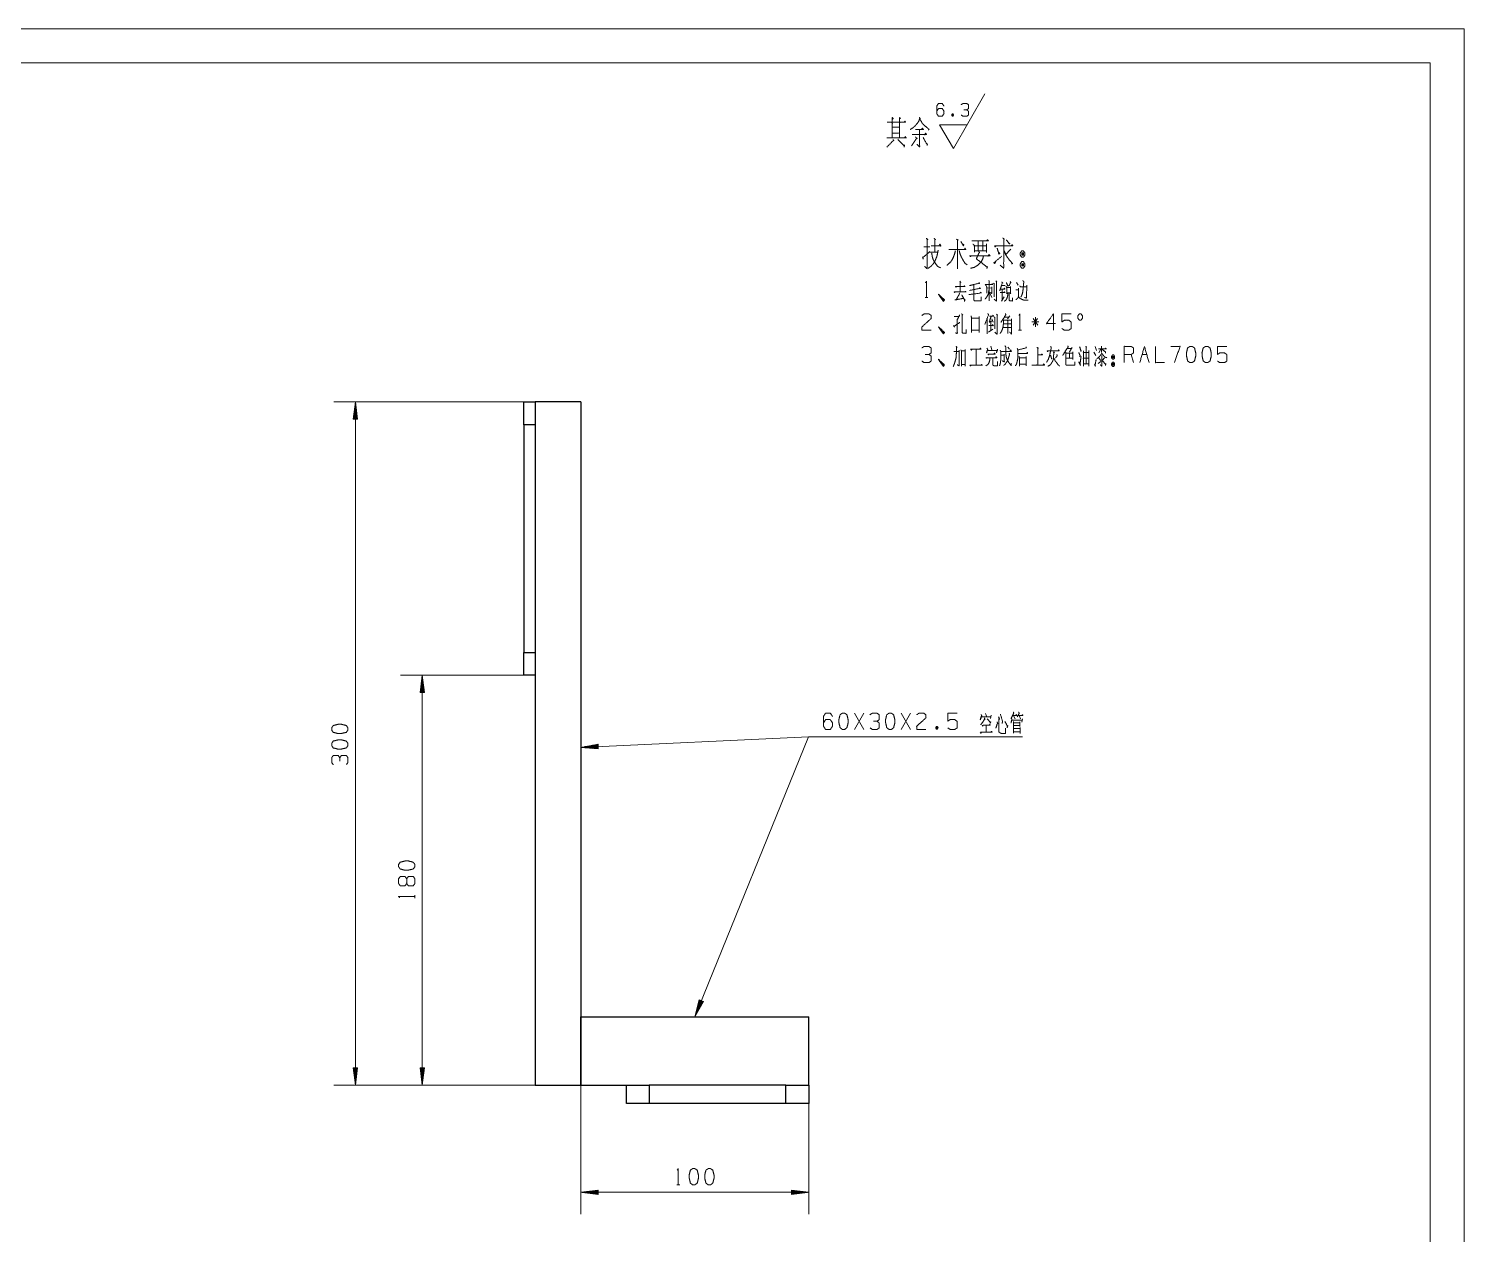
# Model space of a CAD drawing. Header units: millimetres. Extents: x 0 to 420, y 0 to 297.
# Drawn here: x 210 to 420, y 120.6 to 297 of the extents above; entities that cross this region are included whole.
import ezdxf

# ---------------------------------------------------------------- set-up
doc = ezdxf.new("R2010")
doc.units = ezdxf.units.MM
doc.layers.add('101', color=7, linetype='Continuous', true_color=0xffffff)

msp = doc.modelspace()

# ---------------------------------------------------------------- linework, layer by layer
at = {"layer": '101', "color": 133, "linetype": 'Continuous', "lineweight": 18}
for p, q in [((420, 297), (0, 297)), ((420, 0), (420, 297)), ((415, 292), (25, 292)), ((415, 5), (415, 292))]:
    msp.add_line(p, q, dxfattribs=at)
at = {"layer": '101', "color": 43, "linetype": 'Continuous', "lineweight": 18}
for p, q in [((345.26, 279.45), (349.88, 287.45)), ((345.08, 284.54), (345.21, 284.21)), ((345.26, 279.45), (343.25, 282.95)), ((343.25, 282.95), (347.28, 282.95))]:
    msp.add_line(p, q, dxfattribs=at)
at = {"layer": '101', "color": 72, "linetype": 'Continuous', "lineweight": 18}
for p, q in [((340.92, 265.09), (341.82, 265.09)), ((341.82, 264.3), (342.96, 264.3)), ((350.2, 259.05), (350.87, 259.08)), ((350.55, 258.43), (350.87, 257.65)), ((351.15, 259.75), (351.3, 259.6)), ((351.21, 259.65), (351.21, 257.78)), ((351.49, 260.1), (351.63, 259.95)), ((354.38, 258.8), (354.7, 258.8)), ((354.52, 259.88), (354.73, 259.48)), ((341.13, 257.65), (341.55, 257.65)), ((350.2, 254.49), (350.2, 252.32)), ((350.76, 254.12), (350.76, 252.84)), ((350.89, 254.54), (351.07, 254.04)), ((351.52, 255.22), (351.77, 255.14)), ((352.74, 254.79), (353.43, 254.79)), ((353.52, 254.99), (353.18, 254.52)), ((356.94, 254.57), (357.61, 253.62)), ((357.59, 254.57), (356.94, 253.62)), ((357.26, 253.37), (357.26, 254.79)), ((350.39, 252.59), (351.05, 253.02)), ((352.6, 253.27), (353.71, 253.27)), ((352.63, 253.82), (353.73, 253.82)), ((354.79, 252.89), (355.21, 252.89)), ((357.77, 254.09), (356.76, 254.09)), ((348.58, 250.1), (348.58, 247.75)), ((348.58, 250.08), (348.58, 247.75)), ((350.76, 250.53), (350.91, 250)), ((353.24, 250.38), (353.47, 250.1)), ((365.99, 250.48), (366.22, 249.9)), ((366.81, 250.1), (366.54, 249.55)), ((366.95, 250.55), (366.95, 249.6)), ((352.25, 249.2), (352.69, 249.2)), ((354.95, 248.83), (355.9, 248.83)), ((354.95, 247.9), (355.92, 247.9)), ((355.9, 249.03), (355.9, 247.65)), ((365.82, 249.68), (366.08, 249.18)), ((366.45, 247.98), (366.81, 248.3)), ((366.56, 248.78), (366.81, 248.45)), ((367.37, 248.83), (367.09, 248.5)), ((371.61, 248.13), (371.27, 249.33)), ((372.88, 249.33), (373.55, 249.33)), ((332.15, 194.45), (330.8, 196.83)), ((330.8, 194.45), (332.15, 196.83)), ((338.98, 194.45), (337.63, 196.83)), ((337.63, 194.45), (338.98, 196.83)), ((349.94, 196.8), (350.11, 196.4)), ((350.8, 196.55), (350.7, 196.05)), ((353.82, 195.8), (355.35, 195.8)), ((354.08, 196.45), (354.28, 196)), ((354.08, 195.6), (354.08, 193.88)), ((354.12, 195.4), (354.98, 195.4)), ((354.93, 196.4), (355.09, 195.98)), ((354.98, 195.58), (354.98, 194.9)), ((355.39, 195.98), (355.27, 195.5)), ((342.77, 194.9), (342.93, 194.48)), ((354.08, 194.1), (355, 194.1)), ((354.1, 195.03), (354.98, 195.03)), ((354.1, 194.58), (355, 194.58)), ((355.04, 194.75), (355.04, 193.85)), ((266.49, 169.76), (266.49, 170.19)), ((304.81, 127.8), (305.24, 127.8))]:
    msp.add_line(p, q, dxfattribs=at)
at = {"layer": '101', "color": 22, "linetype": 'Continuous', "lineweight": 18}
for p, q in [((284.1, 242.38), (254.61, 242.38)), ((257.79, 242.38), (257.46, 239.84)), ((257.71, 239.84), (257.71, 241.8)), ((257.76, 239.84), (257.76, 242.19)), ((257.79, 242.38), (257.79, 142.38)), ((258.12, 239.84), (257.79, 242.38)), ((257.81, 239.84), (257.81, 242.19)), ((257.87, 239.84), (257.87, 241.8)), ((257.46, 239.84), (257.46, 239.87)), ((257.46, 239.84), (257.46, 239.87)), ((257.46, 239.84), (258.12, 239.84)), ((257.51, 239.84), (257.51, 240.26)), ((257.56, 239.84), (257.56, 240.65)), ((257.61, 239.84), (257.61, 241.03)), ((257.66, 239.84), (257.66, 241.42)), ((257.92, 239.84), (257.92, 241.42)), ((257.97, 239.84), (257.97, 241.03)), ((258.02, 239.84), (258.02, 240.65)), ((258.07, 239.84), (258.07, 240.26)), ((258.12, 239.84), (258.12, 239.87)), ((258.12, 239.84), (258.12, 239.87)), ((282.43, 202.38), (264.4, 202.38)), ((267.58, 202.38), (267.24, 199.84)), ((267.5, 199.84), (267.5, 201.8)), ((267.55, 199.84), (267.55, 202.19)), ((267.91, 199.84), (267.58, 202.38)), ((267.58, 202.38), (267.58, 142.38)), ((267.6, 199.84), (267.6, 202.19)), ((267.65, 199.84), (267.65, 201.8)), ((267.24, 199.84), (267.91, 199.84)), ((267.25, 199.84), (267.25, 199.87)), ((267.25, 199.84), (267.25, 199.87)), ((267.3, 199.84), (267.3, 200.26)), ((267.35, 199.84), (267.35, 200.65)), ((267.4, 199.84), (267.4, 201.03)), ((267.45, 199.84), (267.45, 201.42)), ((267.7, 199.84), (267.7, 201.42)), ((267.76, 199.84), (267.76, 201.03)), ((267.81, 199.84), (267.81, 200.65)), ((267.86, 199.84), (267.86, 200.26)), ((267.91, 199.84), (267.91, 199.87)), ((267.91, 199.84), (267.91, 199.87)), ((324.07, 193.36), (290.76, 191.82)), ((324.07, 193.36), (307.43, 152.38)), ((326.07, 193.36), (324.07, 193.36)), ((326.07, 193.36), (324.07, 193.36)), ((326.07, 193.36), (355.35, 193.36)), ((293.29, 192.27), (290.76, 191.82)), ((290.76, 191.82), (293.32, 191.61)), ((293.3, 191.97), (290.96, 191.86)), ((293.3, 191.92), (290.96, 191.81)), ((293.3, 192.02), (291.34, 191.93)), ((293.31, 191.86), (291.35, 191.77)), ((293.3, 192.07), (291.72, 191.99)), ((293.31, 191.81), (291.73, 191.74)), ((293.29, 192.12), (292.11, 192.06)), ((293.31, 191.76), (292.12, 191.71)), ((293.29, 192.17), (292.49, 192.13)), ((293.31, 191.71), (292.51, 191.68)), ((293.29, 192.22), (292.87, 192.2)), ((293.31, 191.66), (292.9, 191.64)), ((293.29, 192.27), (293.25, 192.27)), ((293.29, 192.27), (293.25, 192.27)), ((293.32, 191.61), (293.29, 192.27)), ((293.32, 191.61), (293.29, 191.61)), ((293.32, 191.61), (293.29, 191.61)), ((308.08, 154.86), (307.43, 152.38)), ((307.43, 152.38), (308.7, 154.61)), ((308.36, 154.75), (307.48, 152.57)), ((308.41, 154.73), (307.53, 152.55)), ((308.32, 154.76), (307.58, 152.95)), ((308.27, 154.78), (307.68, 153.32)), ((308.46, 154.71), (307.72, 152.89)), ((308.22, 154.8), (307.77, 153.7)), ((308.18, 154.82), (307.87, 154.08)), ((308.5, 154.69), (307.91, 153.23)), ((308.13, 154.84), (307.97, 154.45)), ((308.08, 154.86), (308.07, 154.83)), ((308.08, 154.86), (308.07, 154.83)), ((308.7, 154.61), (308.08, 154.86)), ((308.55, 154.67), (308.1, 153.57)), ((308.6, 154.65), (308.3, 153.91)), ((308.65, 154.63), (308.49, 154.24)), ((308.69, 154.61), (308.68, 154.58)), ((308.69, 154.61), (308.68, 154.58)), ((257.46, 144.92), (257.46, 144.89)), ((257.46, 144.92), (257.46, 144.89)), ((257.46, 144.92), (257.79, 142.38)), ((258.12, 144.92), (257.46, 144.92)), ((257.51, 144.92), (257.51, 144.51)), ((257.56, 144.92), (257.56, 144.12)), ((257.61, 144.92), (257.61, 143.73)), ((257.66, 144.92), (257.66, 143.35)), ((257.71, 144.92), (257.71, 142.96)), ((257.76, 144.92), (257.76, 142.58)), ((257.79, 142.38), (258.12, 144.92)), ((257.81, 144.92), (257.81, 142.58)), ((257.87, 144.92), (257.87, 142.96)), ((257.92, 144.92), (257.92, 143.35)), ((257.97, 144.92), (257.97, 143.73)), ((258.02, 144.92), (258.02, 144.12)), ((258.07, 144.92), (258.07, 144.51)), ((258.12, 144.92), (258.12, 144.89)), ((258.12, 144.92), (258.12, 144.89)), ((267.91, 144.92), (267.24, 144.92)), ((267.24, 144.92), (267.58, 142.38)), ((267.25, 144.92), (267.25, 144.89)), ((267.25, 144.92), (267.25, 144.89)), ((267.3, 144.92), (267.3, 144.51)), ((267.35, 144.92), (267.35, 144.12)), ((267.4, 144.92), (267.4, 143.73)), ((267.45, 144.92), (267.45, 143.35)), ((267.5, 144.92), (267.5, 142.96)), ((267.55, 144.92), (267.55, 142.58)), ((267.58, 142.38), (267.91, 144.92)), ((267.6, 144.92), (267.6, 142.58)), ((267.65, 144.92), (267.65, 142.96)), ((267.7, 144.92), (267.7, 143.35)), ((267.76, 144.92), (267.76, 143.73)), ((267.81, 144.92), (267.81, 144.12)), ((267.86, 144.92), (267.86, 144.51)), ((267.91, 144.92), (267.91, 144.89)), ((267.91, 144.92), (267.91, 144.89)), ((284.1, 142.38), (254.61, 142.38)), ((290.76, 142.38), (264.4, 142.38)), ((290.76, 142.38), (290.76, 123.53)), ((324.1, 142.38), (324.1, 123.53)), ((293.3, 127.04), (290.76, 126.71)), ((290.76, 126.71), (293.3, 126.37)), ((324.1, 126.71), (290.76, 126.71)), ((293.3, 126.73), (290.96, 126.73)), ((293.3, 126.68), (290.96, 126.68)), ((293.3, 126.78), (291.34, 126.78)), ((293.3, 126.63), (291.34, 126.63)), ((293.3, 126.83), (291.73, 126.83)), ((293.3, 126.58), (291.73, 126.58)), ((293.3, 126.89), (292.11, 126.89)), ((293.3, 126.53), (292.11, 126.53)), ((293.3, 126.94), (292.5, 126.94)), ((293.3, 126.48), (292.5, 126.48)), ((293.3, 126.99), (292.89, 126.99)), ((293.3, 126.43), (292.89, 126.43)), ((293.3, 127.04), (293.27, 127.04)), ((293.3, 127.04), (293.27, 127.04)), ((293.3, 126.38), (293.27, 126.38)), ((293.3, 126.38), (293.27, 126.38)), ((293.3, 126.37), (293.3, 127.04)), ((321.56, 127.04), (321.59, 127.04)), ((321.56, 127.04), (321.56, 126.37)), ((324.1, 126.71), (321.56, 127.04)), ((321.56, 127.04), (321.59, 127.04)), ((321.56, 126.99), (321.98, 126.99)), ((321.56, 126.94), (322.36, 126.94)), ((321.56, 126.89), (322.75, 126.89)), ((321.56, 126.83), (323.13, 126.83)), ((321.56, 126.78), (323.52, 126.78)), ((321.56, 126.73), (323.9, 126.73)), ((321.56, 126.37), (324.1, 126.71)), ((321.56, 126.68), (323.9, 126.68)), ((321.56, 126.63), (323.52, 126.63)), ((321.56, 126.58), (323.13, 126.58)), ((321.56, 126.53), (322.75, 126.53)), ((321.56, 126.48), (322.36, 126.48)), ((321.56, 126.43), (321.98, 126.43)), ((321.56, 126.38), (321.59, 126.38)), ((321.56, 126.38), (321.59, 126.38))]:
    msp.add_line(p, q, dxfattribs=at)
at = {"layer": '101', "color": 163, "linetype": 'Continuous', "lineweight": 25}
for p, q in [((282.43, 239.05), (282.43, 242.38)), ((282.43, 242.38), (284.1, 242.38)), ((284.1, 242.38), (284.1, 239.05)), ((290.76, 242.38), (284.1, 242.38)), ((290.76, 242.38), (290.76, 142.38)), ((282.43, 239.05), (282.43, 205.72)), ((284.1, 239.05), (282.43, 239.05)), ((284.1, 239.05), (284.1, 205.72)), ((282.43, 202.38), (282.43, 205.72)), ((282.43, 205.72), (284.1, 205.72)), ((284.1, 205.72), (284.1, 202.38)), ((284.1, 202.38), (282.43, 202.38)), ((284.1, 202.38), (284.1, 142.38)), ((290.76, 142.38), (290.76, 152.38)), ((290.76, 152.38), (324.1, 152.38)), ((324.1, 142.38), (324.1, 152.38)), ((284.1, 142.38), (290.76, 142.38)), ((290.76, 142.38), (297.43, 142.38)), ((297.43, 139.72), (297.43, 142.38)), ((297.43, 142.38), (300.76, 142.38)), ((300.76, 142.38), (300.76, 139.72)), ((320.76, 142.38), (300.76, 142.38)), ((320.76, 139.72), (320.76, 142.38)), ((320.76, 142.38), (324.1, 142.38)), ((324.1, 142.38), (324.1, 139.72)), ((300.76, 139.72), (297.43, 139.72)), ((320.76, 139.72), (300.76, 139.72)), ((324.1, 139.72), (320.76, 139.72))]:
    msp.add_line(p, q, dxfattribs=at)
at = {"layer": '101', "color": 43, "linetype": 'Continuous', "lineweight": 18}
for points, knots in [([(342.83, 284.93), (343.08, 285.31), (343.63, 285.31), (343.89, 284.93), (343.89, 284.56), (343.63, 284.19), (343.08, 284.19), (342.83, 284.56), (342.83, 285.68), (343.08, 286.06), (343.63, 286.06), (343.89, 285.68)], [0, 0, 0.076963, 0.169763, 0.248074, 0.312018, 0.39033, 0.48313, 0.560092, 0.751926, 0.828889, 0.921689, 1, 1]), ([(347.21, 285.13), (347.48, 285.31), (347.48, 285.88), (347.21, 286.06), (346.67, 286.06), (346.4, 285.88)], [0, 0, 0.153872, 0.429849, 0.583721, 0.846128, 1, 1]), ([(345.08, 284.21), (345.21, 284.21), (345.28, 284.38), (345.21, 284.54), (345.08, 284.54), (345.01, 284.38), (345.08, 284.21), (345.21, 284.54)], [0, 0, 0.093983, 0.236792, 0.365957, 0.45994, 0.589105, 0.731914, 1, 1]), ([(346.42, 284.36), (346.67, 284.19), (347.21, 284.19), (347.48, 284.36), (347.48, 284.93), (347.21, 285.13), (346.81, 285.13)], [0, 0, 0.12412, 0.343693, 0.472448, 0.703377, 0.836727, 1, 1])]:
    msp.add_open_spline(points, degree=1, knots=knots, dxfattribs=at)
at = {"layer": '101', "color": 72, "linetype": 'Continuous', "lineweight": 18}
for points, knots in [([(336.3, 284.01), (336.49, 283.86), (336.33, 283.71), (336.33, 284.01), (336.33, 281.01), (336.33, 283.3), (335.56, 283.3), (338.29, 283.3), (337.37, 283.3), (337.37, 283.98), (337.37, 281.01), (337.37, 282.59), (336.3, 282.59), (336.3, 281.73), (337.37, 281.73), (337.37, 281.01), (335.51, 281.01), (338.37, 281.01), (338.24, 281.2), (338.11, 281.01)], [0, 0, 0.009717, 0.01862, 0.030836, 0.152989, 0.24613, 0.277436, 0.388627, 0.426411, 0.453896, 0.574522, 0.638652, 0.681834, 0.716953, 0.760134, 0.789145, 0.864711, 0.9813, 0.99065, 1, 1]), ([(337.39, 283.79), (337.52, 283.9), (337.37, 284.01)], [0, 0, 0.471535, 1, 1]), ([(340.28, 284.01), (340.44, 283.86), (340.36, 283.9), (340.2, 283.45), (339.93, 283.08), (339.61, 282.74), (339.32, 282.48), (338.95, 282.25)], [0, 0, 0.086309, 0.12102, 0.309421, 0.490705, 0.673783, 0.828666, 1, 1]), ([(340.33, 283.79), (340.54, 283.49), (340.73, 283.11), (341.1, 282.78), (341.55, 282.4), (341.68, 282.29), (341.71, 282.29), (341.6, 282.14)], [0, 0, 0.16272, 0.348027, 0.570218, 0.82989, 0.906889, 0.918635, 1, 1]), ([(338.05, 283.3), (338.19, 283.49), (338.27, 283.3)], [0, 0, 0.529971, 1, 1]), ([(339.24, 281.5), (341.34, 281.5), (341.2, 281.73), (341.07, 281.43)], [0, 0, 0.780475, 0.877786, 1, 1]), ([(339.72, 282.25), (340.91, 282.25), (340.73, 282.44), (340.59, 282.25)], [0, 0, 0.707431, 0.863851, 1, 1]), ([(340.33, 282.25), (340.33, 279.66), (339.96, 280.08)], [0, 0, 0.823415, 1, 1]), ([(336.44, 280.79), (336.54, 280.6), (336.52, 280.68), (335.51, 279.66)], [0, 0, 0.125001, 0.171159, 1, 1]), ([(337.13, 280.79), (338.11, 279.81), (338.11, 280), (338.05, 279.66)], [0, 0, 0.723289, 0.821343, 1, 1]), ([(339.72, 281.16), (339.96, 280.9), (339.9, 281.01), (339.16, 279.85)], [0, 0, 0.190889, 0.257814, 1, 1]), ([(340.83, 281.09), (341.44, 280), (341.47, 280.15), (341.42, 279.93)], [0, 0, 0.764772, 0.858208, 1, 1]), ([(341.31, 266.33), (341.53, 266.1), (341.42, 266.25), (341.42, 261.9), (341.05, 262.2)], [0, 0, 0.05812, 0.092652, 0.910294, 1, 1]), ([(342.03, 265.2), (343.44, 265.2), (343.3, 265.47), (343.17, 265.24)], [0, 0, 0.716782, 0.866788, 1, 1]), ([(342.43, 266.33), (342.67, 266.1), (342.53, 266.18), (342.53, 264.34)], [0, 0, 0.141496, 0.207211, 1, 1]), ([(345.74, 266.18), (345.98, 266.07), (345.87, 266.1), (345.87, 261.87), (345.87, 264.68), (344.6, 264.68), (347.09, 264.68), (346.96, 264.87), (346.9, 264.68)], [0, 0, 0.022712, 0.032397, 0.397209, 0.639341, 0.748902, 0.963456, 0.983224, 1, 1]), ([(346.35, 265.88), (346.72, 265.24), (346.8, 265.39), (346.61, 265.47)], [0, 0, 0.666001, 0.819291, 1, 1]), ([(347.98, 265.95), (350.4, 265.95), (350.26, 266.14), (350.11, 265.95)], [0, 0, 0.835367, 0.914865, 1, 1]), ([(348.12, 265.47), (348.33, 265.28), (348.33, 264.3), (348.33, 264.49), (350.11, 264.49), (350.11, 264.23), (350.11, 265.54), (350.11, 265.24), (348.25, 265.24), (348.91, 265.24), (348.91, 265.92), (348.91, 264.49), (349.58, 264.49), (349.58, 265.88)], [0, 0, 0.024058, 0.106925, 0.122861, 0.273835, 0.296145, 0.407695, 0.433194, 0.590928, 0.647262, 0.70463, 0.825742, 0.882076, 1, 1]), ([(351.51, 265.2), (351.37, 265.05), (351.29, 265.24), (353.94, 265.24), (353.87, 265.43), (353.76, 265.24)], [0, 0, 0.057624, 0.116249, 0.879371, 0.937991, 1, 1]), ([(351.66, 264.87), (351.93, 264), (352.06, 264.12), (351.88, 264.3)], [0, 0, 0.673388, 0.803122, 1, 1]), ([(352.49, 266.4), (352.7, 266.14), (352.62, 266.29), (352.62, 261.94), (352.12, 262.39)], [0, 0, 0.061001, 0.091689, 0.877915, 1, 1]), ([(353.65, 264.72), (352.94, 263.97), (352.67, 264.53), (352.94, 263.89), (353.18, 263.52), (353.44, 263.18), (353.89, 262.65), (353.94, 262.65), (353.76, 262.58)], [0, 0, 0.248759, 0.397963, 0.563621, 0.670263, 0.773241, 0.939259, 0.951975, 1, 1]), ([(353.02, 266.1), (353.49, 265.47), (353.52, 265.58), (353.31, 265.62)], [0, 0, 0.70641, 0.808948, 1, 1]), ([(340.76, 263.63), (340.84, 263.29), (340.78, 263.48), (341.82, 264.38)], [0, 0, 0.181316, 0.283205, 1, 1]), ([(343.04, 264.57), (342.93, 264.04), (342.83, 263.63), (342.69, 263.29), (342.53, 262.92), (342.27, 262.54), (342, 262.24), (341.58, 261.94)], [0, 0, 0.172182, 0.309104, 0.425674, 0.556622, 0.704263, 0.832973, 1, 1]), ([(342.08, 264.15), (342.14, 263.89), (342.19, 263.59), (342.3, 263.25), (342.45, 262.92), (342.96, 262.2), (343.38, 262.02)], [0, 0, 0.101603, 0.217186, 0.351412, 0.492965, 0.824035, 1, 1]), ([(345.55, 264.49), (345.42, 263.97), (345.18, 263.37), (344.91, 262.92), (344.33, 262.35)], [0, 0, 0.214893, 0.471141, 0.678416, 1, 1]), ([(346.11, 264.53), (346.21, 264.12), (346.43, 263.59), (346.69, 263.1), (346.98, 262.65), (347.3, 262.43)], [0, 0, 0.172226, 0.401186, 0.625587, 0.842425, 1, 1]), ([(347.91, 263.78), (347.77, 263.63), (347.64, 263.78), (350.61, 263.78), (350.45, 263.97), (350.32, 263.7)], [0, 0, 0.051198, 0.102404, 0.861899, 0.924788, 1, 1]), ([(349.65, 263.67), (349.58, 263.37), (349.34, 262.88), (348.83, 262.39), (348.36, 262.09), (347.77, 261.94)], [0, 0, 0.114099, 0.313646, 0.571362, 0.778586, 1, 1]), ([(348.97, 264.38), (349.15, 264.23), (349.07, 264.3), (348.62, 263.33), (350.21, 262.09), (350.26, 262.2), (350.16, 261.9)], [0, 0, 0.061498, 0.089673, 0.366508, 0.885941, 0.917994, 1, 1]), ([(351.45, 262.95), (351.32, 262.62), (351.19, 262.73), (352.33, 263.7)], [0, 0, 0.178042, 0.263422, 1, 1]), ([(355.5, 264.49), (355.26, 264.49), (355.05, 264.19), (355.05, 263.85), (355.26, 263.55), (355.5, 263.55), (355.72, 263.85), (355.72, 264.19), (355.5, 264.49)], [0, 0, 0.091013, 0.231144, 0.359866, 0.499991, 0.591003, 0.731138, 0.859859, 1, 1]), ([(355.72, 262.58), (355.5, 262.92), (355.26, 262.92), (355.05, 262.58), (355.05, 262.28), (355.26, 261.94), (355.5, 261.94), (355.72, 262.28), (355.72, 262.58)], [0, 0, 0.149205, 0.238519, 0.387715, 0.5, 0.649197, 0.738511, 0.887715, 1, 1]), ([(355.5, 263.85), (355.5, 264.19), (355.26, 264.19)], [0, 0, 0.585806, 1, 1]), ([(355.26, 263.85), (355.5, 263.85), (355.26, 264.19), (355.26, 263.85)], [0, 0, 0.241169, 0.658908, 1, 1]), ([(355.26, 262.58), (355.26, 262.28), (355.5, 262.28)], [0, 0, 0.556971, 1, 1]), ([(355.5, 262.58), (355.26, 262.58), (355.5, 262.28), (355.5, 262.58)], [0, 0, 0.258827, 0.674606, 1, 1]), ([(341.2, 259.83), (341.34, 260.03), (341.34, 257.65)], [0, 0, 0.093484, 1, 1]), ([(346.21, 260.05), (346.34, 259.88), (346.25, 259.95), (346.25, 258.48), (345.38, 258.48), (347.13, 258.48), (347.04, 258.58), (346.94, 258.45)], [0, 0, 0.045421, 0.069987, 0.382585, 0.566132, 0.936976, 0.965262, 1, 1]), ([(345.5, 258.45), (345.43, 258.38), (345.38, 258.48)], [0, 0, 0.476598, 1, 1]), ([(346.21, 258.33), (345.66, 257.3), (345.5, 257.3), (346.76, 257.55), (346.48, 258.08), (346.92, 257.25), (346.94, 257.4), (346.9, 257.08)], [0, 0, 0.252057, 0.286557, 0.564059, 0.693381, 0.896345, 0.929102, 1, 1]), ([(345.73, 259.25), (345.65, 259.15), (345.59, 259.25), (346.97, 259.25), (346.88, 259.38), (346.81, 259.25)], [0, 0, 0.069426, 0.128313, 0.845617, 0.925277, 1, 1]), ([(347.52, 258.08), (349.35, 258.33), (349.28, 258.45), (349.18, 258.33)], [0, 0, 0.857799, 0.924208, 1, 1]), ([(349, 259.88), (349.09, 259.7), (349.04, 259.75), (347.6, 259.4), (348.26, 259.55), (348.26, 257.35), (348.29, 257.2), (348.38, 257.18), (349.34, 257.18), (349.34, 257.75)], [0, 0, 0.030688, 0.042097, 0.272776, 0.377791, 0.722125, 0.746243, 0.76062, 0.910005, 1, 1]), ([(347.62, 258.7), (349.2, 259), (349.09, 259.08), (348.97, 258.95)], [0, 0, 0.839681, 0.90778, 1, 1]), ([(350.48, 258.83), (350.41, 258.45), (350.38, 258.23), (350.31, 258.03), (350.13, 257.73), (350.04, 257.6), (349.9, 257.43)], [0, 0, 0.246555, 0.393707, 0.530765, 0.755735, 0.854628, 1, 1]), ([(350.08, 259.53), (350.02, 259.4), (349.93, 259.55), (351.01, 259.55), (350.94, 259.7), (350.89, 259.55)], [0, 0, 0.079268, 0.180911, 0.810336, 0.907135, 1, 1]), ([(350.08, 259.28), (350.18, 259.13), (350.18, 258.3)], [0, 0, 0.182116, 1, 1]), ([(350.45, 260.13), (350.52, 260), (350.52, 257.15)], [0, 0, 0.047969, 1, 1]), ([(350.87, 259.2), (350.87, 258.23), (350.71, 258.38)], [0, 0, 0.81682, 1, 1]), ([(351.56, 260), (351.56, 257.15), (351.24, 257.4)], [0, 0, 0.875677, 1, 1]), ([(352.35, 259.95), (352.49, 259.78), (352.42, 259.85), (352.05, 258.65), (352.3, 259.4), (352.83, 259.4)], [0, 0, 0.077475, 0.112972, 0.54548, 0.817421, 1, 1]), ([(352.09, 258.38), (352.83, 258.38), (352.72, 258.48), (352.63, 258.35)], [0, 0, 0.712991, 0.852969, 1, 1]), ([(352.18, 258.9), (352.81, 258.9), (352.72, 259.03), (352.65, 258.9)], [0, 0, 0.681997, 0.84606, 1, 1]), ([(352.41, 258.88), (352.41, 257.35), (352.32, 257.13), (352.67, 257.75)], [0, 0, 0.613738, 0.711025, 1, 1]), ([(352.97, 259.3), (353.06, 259.15), (353.06, 258.2), (353.06, 258.33), (353.64, 258.33), (353.64, 258.2), (353.64, 259.25), (353.64, 259.13), (353.04, 259.13)], [0, 0, 0.046631, 0.301096, 0.334582, 0.490815, 0.524301, 0.805547, 0.839027, 1, 1]), ([(353.01, 259.88), (353.24, 259.3), (353.29, 259.38), (353.15, 259.55)], [0, 0, 0.661513, 0.759659, 1, 1]), ([(353.59, 259.98), (353.68, 259.83), (353.64, 259.9), (353.43, 259.38)], [0, 0, 0.211476, 0.312185, 1, 1]), ([(354.77, 259.03), (354.77, 257.78), (354.75, 257.63), (354.61, 257.5), (354.42, 257.35)], [0, 0, 0.681065, 0.76336, 0.866201, 1, 1]), ([(354.96, 259.38), (355.07, 259.2), (355.99, 259.2)], [0, 0, 0.182104, 1, 1]), ([(355.42, 260.13), (355.57, 259.98), (355.53, 259.63), (355.49, 259.15), (355.42, 258.48), (355.28, 257.98), (355.12, 257.7)], [0, 0, 0.080841, 0.21878, 0.405548, 0.671683, 0.875431, 1, 1]), ([(356.01, 259.48), (355.95, 257.6), (355.69, 257.65)], [0, 0, 0.874253, 1, 1]), ([(343.21, 257.93), (343.81, 257.3), (343.67, 257.3), (343.07, 258.15), (343.81, 257.08), (343.97, 257.3), (343.07, 258.15)], [0, 0, 0.178024, 0.207054, 0.420794, 0.68903, 0.745608, 1, 1]), ([(353.22, 258.25), (353.22, 257.98), (353.15, 257.7), (353.04, 257.43), (352.92, 257.25), (352.69, 257.13)], [0, 0, 0.206836, 0.420381, 0.642072, 0.803265, 1, 1]), ([(353.41, 258.25), (353.41, 257.3), (353.48, 257.2), (353.62, 257.15), (353.89, 257.15), (353.89, 257.63)], [0, 0, 0.484069, 0.546464, 0.622879, 0.757971, 1, 1]), ([(354.82, 257.75), (354.95, 257.55), (355.12, 257.48), (355.32, 257.38), (355.49, 257.3), (355.69, 257.28), (355.94, 257.25), (356.18, 257.25)], [0, 0, 0.153709, 0.279198, 0.422096, 0.547584, 0.675709, 0.83828, 1, 1]), ([(340.67, 255.04), (340.99, 255.27), (341.68, 255.27), (342.01, 255.04), (342.01, 254.57), (340.65, 253.37), (340.67, 252.89), (342.01, 252.89)], [0, 0, 0.069694, 0.192979, 0.265274, 0.350226, 0.674741, 0.759752, 1, 1]), ([(345.52, 254.94), (345.49, 254.84), (345.4, 254.89), (346.14, 254.89)], [0, 0, 0.111634, 0.218533, 1, 1]), ([(346.18, 255.12), (345.84, 254.42), (345.84, 252.37), (345.59, 252.49)], [0, 0, 0.250159, 0.910677, 1, 1]), ([(346.46, 255.29), (346.64, 255.09), (346.55, 255.14), (346.55, 252.62), (346.57, 252.49), (346.72, 252.42), (347.13, 252.42), (347.13, 252.99)], [0, 0, 0.0639, 0.088207, 0.692693, 0.722919, 0.765018, 0.862346, 1, 1]), ([(347.85, 254.99), (347.92, 254.67), (347.92, 252.54), (347.92, 252.87), (349.02, 252.87), (349.02, 252.54), (349.02, 254.89), (349.02, 254.64), (347.94, 254.64)], [0, 0, 0.0422, 0.311813, 0.353049, 0.492084, 0.53332, 0.831483, 0.863204, 1, 1]), ([(349.86, 253.72), (350.41, 255.14), (350.32, 255.29), (350.31, 255.32)], [0, 0, 0.88177, 0.982329, 1, 1]), ([(350.78, 254.89), (350.52, 254.07), (350.98, 254.27)], [0, 0, 0.633571, 1, 1]), ([(350.54, 254.94), (351.14, 254.94), (351.07, 255.07), (350.98, 254.94)], [0, 0, 0.669446, 0.829439, 1, 1]), ([(351.21, 254.84), (351.31, 254.74), (351.31, 253.07)], [0, 0, 0.080069, 1, 1]), ([(351.65, 255.14), (351.65, 252.29), (351.31, 252.59)], [0, 0, 0.863559, 1, 1]), ([(352.46, 254.49), (352.58, 254.32), (352.58, 253.82), (352.56, 253.59), (352.55, 253.44), (352.49, 253.22), (352.42, 252.99), (352.33, 252.77), (352.25, 252.62), (352.1, 252.39)], [0, 0, 0.095686, 0.318941, 0.419714, 0.487157, 0.590371, 0.695682, 0.803614, 0.881347, 1, 1]), ([(352.88, 255.34), (352.94, 255.14), (352.23, 254.02)], [0, 0, 0.134748, 1, 1]), ([(352.6, 254.32), (353.77, 254.32), (353.77, 254.52), (353.77, 252.32), (353.48, 252.59)], [0, 0, 0.294508, 0.345002, 0.900412, 1, 1]), ([(353.13, 254.29), (353.22, 254.32), (353.22, 252.39)], [0, 0, 0.045543, 1, 1]), ([(354.86, 255.07), (355, 255.27), (355, 252.89)], [0, 0, 0.093484, 1, 1]), ([(360.22, 253.84), (358.88, 253.84), (359.89, 255.27), (359.89, 252.89)], [0, 0, 0.24587, 0.565296, 1, 1]), ([(361.14, 253.12), (361.48, 252.89), (362.16, 252.89), (362.5, 253.12), (362.5, 254.07), (362.16, 254.32), (361.48, 254.32), (361.14, 254.09), (361.14, 255.27), (362.5, 255.27)], [0, 0, 0.062226, 0.168341, 0.230572, 0.376816, 0.441268, 0.547382, 0.609608, 0.790488, 1, 1]), ([(363.7, 254.32), (363.93, 254.32), (364.14, 254.64), (364.14, 254.97), (363.93, 255.29), (363.7, 255.29), (363.47, 254.97), (363.47, 254.64), (363.7, 254.32)], [0, 0, 0.085679, 0.230395, 0.351584, 0.4963, 0.581979, 0.730395, 0.851584, 1, 1]), ([(343.21, 253.17), (343.81, 252.54), (343.67, 252.54), (343.07, 253.39), (343.81, 252.32), (343.97, 252.54), (343.07, 253.39)], [0, 0, 0.178024, 0.207054, 0.420794, 0.68903, 0.745608, 1, 1]), ([(345.28, 253.54), (345.42, 253.34), (345.35, 253.44), (346.21, 254.02)], [0, 0, 0.174083, 0.261123, 1, 1]), ([(350.45, 253.54), (351.12, 253.54), (351.01, 253.69), (350.94, 253.54)], [0, 0, 0.65771, 0.837617, 1, 1]), ([(341.68, 249.33), (342.01, 249.55), (342.01, 250.28), (341.68, 250.5), (340.99, 250.5), (340.65, 250.28)], [0, 0, 0.153872, 0.429851, 0.583723, 0.846122, 1, 1]), ([(345.66, 250.53), (345.81, 250.33), (345.73, 250.43), (345.72, 249.75), (345.68, 249.25), (345.65, 248.83), (345.56, 248.48), (345.43, 248.03), (345.24, 247.55)], [0, 0, 0.07397, 0.110955, 0.314872, 0.466247, 0.595041, 0.704057, 0.844997, 1, 1]), ([(345.33, 249.75), (346.09, 249.75), (346.09, 249.95), (346.09, 247.65), (345.81, 247.83)], [0, 0, 0.211556, 0.267223, 0.907427, 1, 1]), ([(346.34, 250), (346.46, 249.88), (346.46, 247.6), (346.46, 247.85), (346.99, 247.85), (346.99, 247.63), (346.99, 250.03), (346.99, 249.85), (346.42, 249.85)], [0, 0, 0.02666, 0.371529, 0.409429, 0.489808, 0.523916, 0.887734, 0.914262, 1, 1]), ([(347.99, 250.1), (347.91, 249.95), (347.78, 250.1), (349.32, 250.1), (349.21, 250.23), (349.12, 250.08)], [0, 0, 0.07758, 0.164212, 0.849389, 0.922438, 1, 1]), ([(350.15, 250.25), (350.29, 250.1), (350.11, 249.55), (350.23, 249.9), (351.63, 249.9), (351.74, 250.1), (351.56, 249.55)], [0, 0, 0.061433, 0.233602, 0.344235, 0.760365, 0.827832, 1, 1]), ([(352.1, 249.95), (352.21, 249.75), (353.73, 249.75)], [0, 0, 0.129617, 1, 1]), ([(352.81, 250.58), (352.92, 250.45), (352.92, 249.48), (352.94, 249.35), (352.99, 249.05), (353.01, 248.9), (353.15, 248.55), (353.25, 248.35), (353.34, 248.2), (353.47, 248), (353.59, 247.85), (353.73, 247.68), (353.73, 248.03)], [0, 0, 0.046799, 0.325096, 0.361128, 0.44809, 0.491197, 0.598951, 0.663562, 0.713259, 0.780384, 0.835883, 0.900099, 1, 1]), ([(353.75, 249.78), (353.64, 249.98), (353.52, 249.78)], [0, 0, 0.490458, 1, 1]), ([(354.7, 250), (354.7, 248.95), (354.68, 248.8), (354.66, 248.6), (354.59, 248.3), (354.54, 248.1), (354.5, 247.9), (354.33, 247.68)], [0, 0, 0.436384, 0.499149, 0.582598, 0.71069, 0.796688, 0.881092, 1, 1]), ([(355.9, 250.45), (355.94, 250.3), (354.7, 249.98), (354.61, 250.2)], [0, 0, 0.091993, 0.855685, 1, 1]), ([(357.49, 250.35), (357.7, 250.25), (357.61, 250.33), (357.61, 247.78), (356.73, 247.78), (358.62, 247.78), (358.48, 247.95), (358.39, 247.78)], [0, 0, 0.038467, 0.057481, 0.475758, 0.62072, 0.930939, 0.967842, 1, 1]), ([(359.46, 250.48), (359.59, 250.38), (359.5, 249.85), (359.41, 249.55), (359.38, 249.3), (359.31, 249.08), (359.13, 248.58), (359, 248.35), (358.9, 248.2)], [0, 0, 0.064584, 0.280703, 0.407668, 0.51016, 0.6059, 0.821187, 0.925417, 1, 1]), ([(359.09, 249.83), (359.04, 249.73), (358.99, 249.85), (360.75, 249.85), (360.67, 250), (360.6, 249.88)], [0, 0, 0.048488, 0.106668, 0.863895, 0.938479, 1, 1]), ([(362.01, 250.6), (362.09, 250.38), (362.04, 250.45), (361.26, 249.18), (361.86, 250.18), (362.52, 250.18), (362.62, 250.33), (362.25, 249.68)], [0, 0, 0.052782, 0.072833, 0.398926, 0.653663, 0.796456, 0.836566, 1, 1]), ([(363.73, 250.45), (363.95, 249.78), (363.96, 249.9), (363.89, 249.75)], [0, 0, 0.707834, 0.834121, 1, 1]), ([(364.64, 250.53), (364.76, 250.38), (364.69, 250.45), (364.69, 247.95), (364.23, 247.95), (365.06, 247.95), (365.06, 247.63), (365.06, 249.88), (365.06, 249.63), (364.28, 249.63), (364.28, 249.85), (364.28, 247.63), (364.28, 248.8), (365.06, 248.8)], [0, 0, 0.01608, 0.024604, 0.231332, 0.269332, 0.338028, 0.364901, 0.550955, 0.571626, 0.635936, 0.654541, 0.838529, 0.93569, 1, 1]), ([(366.49, 250.13), (367.64, 250.13), (367.55, 250.25), (367.48, 250.13)], [0, 0, 0.794764, 0.900663, 1, 1]), ([(367.07, 250.03), (367.53, 249.68), (367.53, 249.78), (367.5, 249.53)], [0, 0, 0.621047, 0.728562, 1, 1]), ([(370.26, 248.13), (370.26, 250.5), (371.27, 250.5), (371.61, 250.28), (371.61, 249.55), (371.27, 249.33), (370.26, 249.33)], [0, 0, 0.40095, 0.571035, 0.639277, 0.761673, 0.829915, 1, 1]), ([(372.54, 248.13), (373.21, 250.5), (373.88, 248.13)], [0, 0, 0.499999, 1, 1]), ([(374.82, 250.5), (374.82, 248.13), (376.16, 248.13)], [0, 0, 0.638732, 1, 1]), ([(377.59, 248.13), (378.44, 250.5), (377.09, 250.5)], [0, 0, 0.65247, 1, 1]), ([(380.2, 248.13), (380.54, 248.38), (380.71, 249.08), (380.71, 249.55), (380.54, 250.28), (380.2, 250.5), (379.86, 250.5), (379.53, 250.28), (379.35, 249.55), (379.37, 249.08), (379.53, 248.38), (379.86, 248.13), (380.2, 248.13)], [0, 0, 0.067523, 0.18397, 0.26058, 0.380939, 0.446136, 0.500306, 0.565502, 0.685861, 0.762524, 0.878307, 0.94583, 1, 1]), ([(382.48, 248.13), (382.81, 248.38), (382.99, 249.08), (382.99, 249.55), (382.81, 250.28), (382.48, 250.5), (382.14, 250.5), (381.8, 250.28), (381.63, 249.55), (381.65, 249.08), (381.8, 248.38), (382.14, 248.13), (382.48, 248.13)], [0, 0, 0.067529, 0.183975, 0.260586, 0.380945, 0.446147, 0.50031, 0.565507, 0.685867, 0.762531, 0.878313, 0.945837, 1, 1]), ([(383.9, 248.35), (384.24, 248.13), (384.93, 248.13), (385.27, 248.35), (385.27, 249.3), (384.93, 249.55), (384.24, 249.55), (383.9, 249.33), (383.9, 250.5), (385.27, 250.5)], [0, 0, 0.062226, 0.168341, 0.230572, 0.376816, 0.441268, 0.547382, 0.609608, 0.790488, 1, 1]), ([(340.67, 248.35), (340.99, 248.13), (341.68, 248.13), (342.01, 248.35), (342.01, 249.08), (341.68, 249.33), (341.16, 249.33)], [0, 0, 0.124124, 0.343691, 0.472446, 0.703377, 0.836727, 1, 1]), ([(343.21, 248.4), (343.81, 247.78), (343.67, 247.78), (343.07, 248.63), (343.81, 247.55), (343.97, 247.78), (343.07, 248.63)], [0, 0, 0.178024, 0.207054, 0.420794, 0.68903, 0.745608, 1, 1]), ([(347.87, 247.73), (347.76, 247.63), (347.69, 247.75), (349.5, 247.75), (349.41, 247.88), (349.32, 247.75)], [0, 0, 0.060768, 0.120644, 0.872348, 0.936179, 1, 1]), ([(350.61, 248.8), (350.57, 248.43), (350.46, 248.08), (350.31, 247.85), (349.99, 247.65)], [0, 0, 0.270258, 0.53265, 0.730361, 1, 1]), ([(350.2, 248.9), (350.11, 248.78), (350.04, 248.85), (351.63, 248.85), (351.54, 249), (351.45, 248.9)], [0, 0, 0.071055, 0.118899, 0.857259, 0.938057, 1, 1]), ([(350.46, 249.38), (350.38, 249.25), (350.32, 249.38), (351.37, 249.38), (351.28, 249.53), (351.21, 249.43)], [0, 0, 0.094019, 0.177409, 0.817858, 0.924787, 1, 1]), ([(351.03, 248.83), (351.03, 247.85), (351.01, 247.78), (351.19, 247.68), (351.7, 247.68), (351.7, 248.3)], [0, 0, 0.407486, 0.439697, 0.524577, 0.73879, 1, 1]), ([(352.21, 249.75), (352.21, 248.93), (352.21, 248.6), (352.18, 248.38), (352.16, 248.18), (352.1, 247.9), (352.02, 247.68)], [0, 0, 0.392796, 0.547535, 0.655975, 0.751564, 0.884905, 1, 1]), ([(352.69, 249.35), (352.72, 248.23), (352.41, 248.38)], [0, 0, 0.7619, 1, 1]), ([(353.41, 249.53), (353.48, 249.38), (353.32, 248.8), (353.25, 248.58), (353.13, 248.33), (352.99, 248.13), (352.88, 247.95), (352.63, 247.73)], [0, 0, 0.080452, 0.369888, 0.484307, 0.619641, 0.738462, 0.837751, 1, 1]), ([(354.75, 249.48), (356.11, 249.48), (356.08, 249.63), (356.01, 249.5)], [0, 0, 0.8205, 0.913414, 1, 1]), ([(354.84, 249.05), (354.93, 248.85), (354.93, 247.63)], [0, 0, 0.151456, 1, 1]), ([(357.63, 249.28), (358.32, 249.28), (358.21, 249.4), (358.12, 249.25)], [0, 0, 0.670959, 0.830549, 1, 1]), ([(359.84, 249.68), (360.07, 249.63), (359.96, 249.63), (359.92, 249.08), (359.92, 248.8), (359.89, 248.6), (359.82, 248.45), (359.76, 248.3), (359.64, 248.1), (359.5, 247.88), (359.34, 247.73), (359.08, 247.6)], [0, 0, 0.086833, 0.125991, 0.32951, 0.43106, 0.506062, 0.567298, 0.626045, 0.712893, 0.811021, 0.891763, 1, 1]), ([(359.48, 249.2), (359.64, 248.68), (359.68, 248.73), (359.62, 248.8)], [0, 0, 0.781831, 0.869101, 1, 1]), ([(359.96, 248.78), (360.07, 248.6), (360.15, 248.38), (360.31, 248.2), (360.58, 247.83), (360.81, 247.63)], [0, 0, 0.141435, 0.308528, 0.471998, 0.789444, 1, 1]), ([(360.4, 249.3), (360.47, 249.18), (360.22, 248.83)], [0, 0, 0.250993, 1, 1]), ([(361.69, 249.65), (361.69, 247.88), (361.78, 247.78), (361.94, 247.75), (363.03, 247.75), (363.03, 248.25)], [0, 0, 0.484266, 0.520672, 0.564605, 0.863587, 1, 1]), ([(361.71, 249.5), (362.73, 249.5), (362.73, 249.73), (362.73, 248.6), (362.73, 248.8), (361.74, 248.8), (362.25, 248.8), (362.25, 249.53)], [0, 0, 0.213463, 0.260312, 0.49456, 0.536206, 0.742309, 0.84904, 1, 1]), ([(363.61, 249.63), (363.81, 249.13), (363.81, 249.2), (363.77, 249)], [0, 0, 0.658587, 0.750653, 1, 1]), ([(363.61, 248.23), (363.86, 247.73), (363.79, 247.98), (363.95, 249.05)], [0, 0, 0.29294, 0.429369, 1, 1]), ([(365.89, 247.85), (366.06, 247.6), (365.98, 247.73), (366.15, 248.6)], [0, 0, 0.226482, 0.339716, 1, 1]), ([(366.97, 249.5), (366.89, 249.35), (366.72, 249.13), (366.56, 248.93), (366.26, 248.73)], [0, 0, 0.155186, 0.422988, 0.662147, 1, 1]), ([(366.97, 249.15), (366.97, 247.6), (366.72, 247.83)], [0, 0, 0.822516, 1, 1]), ([(366.97, 249.48), (367.12, 249.3), (367.25, 249.13), (367.42, 248.93), (367.71, 248.85)], [0, 0, 0.234083, 0.446217, 0.710398, 1, 1]), ([(367.09, 248.38), (367.53, 247.88), (367.55, 248), (367.53, 247.73)], [0, 0, 0.624149, 0.742234, 1, 1]), ([(368.71, 249.25), (368.55, 249.25), (368.41, 249.05), (368.41, 248.83), (368.55, 248.63), (368.71, 248.63), (368.85, 248.83), (368.85, 249.05), (368.71, 249.25)], [0, 0, 0.09099, 0.231136, 0.359863, 0.5, 0.59099, 0.731127, 0.859853, 1, 1]), ([(368.85, 247.98), (368.71, 248.2), (368.55, 248.2), (368.41, 247.98), (368.41, 247.78), (368.55, 247.55), (368.71, 247.55), (368.85, 247.78), (368.85, 247.98)], [0, 0, 0.149207, 0.238499, 0.387706, 0.5, 0.649207, 0.738499, 0.887706, 1, 1]), ([(368.71, 248.83), (368.71, 249.05), (368.55, 249.05)], [0, 0, 0.585877, 1, 1]), ([(368.55, 248.83), (368.71, 248.83), (368.55, 249.05), (368.55, 248.83)], [0, 0, 0.241125, 0.65887, 1, 1]), ([(368.71, 247.98), (368.55, 247.98), (368.71, 247.78), (368.71, 247.98)], [0, 0, 0.258777, 0.674561, 1, 1]), ([(368.55, 247.98), (368.55, 247.78), (368.71, 247.78)], [0, 0, 0.557052, 1, 1]), ([(326.25, 195.4), (326.57, 195.88), (327.26, 195.88), (327.59, 195.4), (327.59, 194.93), (327.26, 194.45), (326.57, 194.45), (326.25, 194.93), (326.25, 196.35), (326.57, 196.83), (327.26, 196.83), (327.59, 196.35)], [0, 0, 0.076965, 0.169762, 0.248075, 0.312018, 0.39033, 0.483127, 0.560092, 0.751925, 0.82889, 0.921688, 1, 1]), ([(329.36, 194.45), (329.69, 194.7), (329.87, 195.4), (329.87, 195.88), (329.69, 196.6), (329.36, 196.83), (329.02, 196.83), (328.69, 196.6), (328.51, 195.88), (328.53, 195.4), (328.69, 194.7), (329.02, 194.45), (329.36, 194.45)], [0, 0, 0.067528, 0.183972, 0.260585, 0.380944, 0.446144, 0.500307, 0.565506, 0.685864, 0.762531, 0.878309, 0.945837, 1, 1]), ([(334.09, 195.65), (334.42, 195.88), (334.42, 196.6), (334.09, 196.83), (333.4, 196.83), (333.06, 196.6)], [0, 0, 0.153872, 0.429851, 0.583722, 0.846128, 1, 1]), ([(333.08, 194.68), (333.4, 194.45), (334.09, 194.45), (334.42, 194.68), (334.42, 195.4), (334.09, 195.65), (333.58, 195.65)], [0, 0, 0.124118, 0.34369, 0.472445, 0.703375, 0.836728, 1, 1]), ([(336.19, 194.45), (336.52, 194.7), (336.7, 195.4), (336.7, 195.88), (336.52, 196.6), (336.19, 196.83), (335.85, 196.83), (335.52, 196.6), (335.34, 195.88), (335.36, 195.4), (335.52, 194.7), (335.85, 194.45), (336.19, 194.45)], [0, 0, 0.067525, 0.183969, 0.260583, 0.380943, 0.446139, 0.500306, 0.565503, 0.685862, 0.762529, 0.878308, 0.945834, 1, 1]), ([(339.91, 196.6), (340.23, 196.83), (340.92, 196.83), (341.25, 196.6), (341.25, 196.13), (339.89, 194.93), (339.91, 194.45), (341.25, 194.45)], [0, 0, 0.069691, 0.192975, 0.265273, 0.350228, 0.674739, 0.759753, 1, 1]), ([(344.45, 194.68), (344.78, 194.45), (345.47, 194.45), (345.81, 194.68), (345.81, 195.63), (345.47, 195.88), (344.78, 195.88), (344.45, 195.65), (344.45, 196.83), (345.81, 196.83)], [0, 0, 0.062227, 0.168345, 0.230571, 0.376816, 0.441265, 0.547383, 0.60961, 0.79049, 1, 1]), ([(349.32, 196.65), (349.42, 196.45), (349.19, 195.83), (349.32, 196.3), (350.78, 196.3)], [0, 0, 0.079427, 0.31306, 0.485282, 1, 1]), ([(349.81, 196.15), (349.88, 195.85), (349.85, 195.95), (349.26, 195.1)], [0, 0, 0.213274, 0.286656, 1, 1]), ([(350.22, 196), (350.7, 195.45), (350.73, 195.58), (350.64, 195.33)], [0, 0, 0.648271, 0.763929, 1, 1]), ([(351.66, 195.58), (351.75, 195.28), (351.72, 195.38), (351.47, 194.65)], [0, 0, 0.263952, 0.35347, 1, 1]), ([(351.88, 196.28), (352.04, 195.95), (351.93, 196.05), (351.93, 194.08), (352.05, 193.98), (352.28, 193.85), (352.9, 193.85), (352.9, 194.65)], [0, 0, 0.083725, 0.117451, 0.57443, 0.611242, 0.671765, 0.814895, 1, 1]), ([(352.14, 196.7), (352.46, 195.6), (352.48, 195.68), (352.39, 195.33)], [0, 0, 0.72332, 0.771985, 1, 1]), ([(352.81, 195.6), (353.17, 194.93), (353.24, 195.03), (353.11, 194.68)], [0, 0, 0.606817, 0.704349, 1, 1]), ([(354.03, 197), (354.1, 196.85), (353.69, 196.05)], [0, 0, 0.155975, 1, 1]), ([(353.78, 196), (353.83, 195.93), (353.69, 195.4)], [0, 0, 0.144523, 1, 1]), ([(353.92, 196.5), (354.56, 196.5), (354.45, 196.63), (354.4, 196.5)], [0, 0, 0.679803, 0.854929, 1, 1]), ([(354.81, 196.98), (354.89, 196.78), (354.58, 196.28)], [0, 0, 0.269516, 1, 1]), ([(354.74, 196.5), (355.41, 196.5), (355.39, 196.65), (355.28, 196.5)], [0, 0, 0.66736, 0.817442, 1, 1]), ([(256.7, 194.69), (256.45, 195.02), (255.75, 195.2), (255.27, 195.2), (254.55, 195.02), (254.32, 194.69), (254.32, 194.35), (254.55, 194.02), (255.27, 193.84), (255.75, 193.86), (256.45, 194.02), (256.7, 194.35), (256.7, 194.69)], [0, 0, 0.067528, 0.183971, 0.260585, 0.380944, 0.446143, 0.500306, 0.565505, 0.685864, 0.762531, 0.878309, 0.945837, 1, 1]), ([(342.77, 194.48), (342.93, 194.48), (343.02, 194.7), (342.93, 194.9), (342.77, 194.9), (342.68, 194.7), (342.77, 194.48), (342.93, 194.9)], [0, 0, 0.09398, 0.236792, 0.365963, 0.459944, 0.58911, 0.731917, 1, 1]), ([(349.19, 194), (349.28, 193.85), (349.32, 193.98), (349.35, 194.05)], [0, 0, 0.449973, 0.785715, 1, 1]), ([(350.04, 195.03), (350.04, 194.05), (349.23, 194.05), (350.93, 194.05), (350.85, 194.18), (350.73, 194)], [0, 0, 0.253724, 0.465304, 0.906859, 0.944227, 1, 1]), ([(349.62, 195.05), (349.53, 194.93), (349.48, 195.05), (350.64, 195.05), (350.59, 195.23), (350.52, 195.05)], [0, 0, 0.083794, 0.158107, 0.796611, 0.896694, 1, 1]), ([(256.7, 192.41), (256.45, 192.75), (255.75, 192.92), (255.27, 192.92), (254.55, 192.75), (254.32, 192.41), (254.32, 192.08), (254.55, 191.74), (255.27, 191.56), (255.75, 191.58), (256.45, 191.74), (256.7, 192.08), (256.7, 192.41)], [0, 0, 0.067528, 0.183971, 0.260584, 0.380942, 0.446142, 0.500308, 0.565504, 0.685863, 0.76253, 0.878309, 0.945834, 1, 1]), ([(255.5, 190.31), (255.27, 190.65), (254.55, 190.65), (254.32, 190.31), (254.32, 189.62), (254.55, 189.29)], [0, 0, 0.153872, 0.429851, 0.583722, 0.846128, 1, 1]), ([(256.47, 189.3), (256.7, 189.62), (256.7, 190.31), (256.47, 190.65), (255.75, 190.65), (255.5, 190.31), (255.5, 189.8)], [0, 0, 0.124118, 0.34369, 0.472445, 0.703375, 0.836728, 1, 1]), ([(266.49, 174.69), (266.24, 175.02), (265.54, 175.2), (265.06, 175.2), (264.34, 175.02), (264.11, 174.69), (264.11, 174.35), (264.34, 174.02), (265.06, 173.84), (265.54, 173.86), (266.24, 174.02), (266.49, 174.35), (266.49, 174.69)], [0, 0, 0.067526, 0.183973, 0.260583, 0.380942, 0.446142, 0.500305, 0.565505, 0.685864, 0.762528, 0.878311, 0.945837, 1, 1]), ([(265.29, 171.9), (265.06, 171.58), (264.34, 171.58), (264.11, 171.9), (264.11, 172.59), (264.34, 172.92), (265.06, 172.92), (265.29, 172.59), (265.29, 171.9), (265.54, 171.56), (266.24, 171.56), (266.49, 171.9), (266.49, 172.59), (266.26, 172.92), (265.54, 172.92), (265.29, 172.59)], [0, 0, 0.047573, 0.136085, 0.183658, 0.267814, 0.317165, 0.405677, 0.455029, 0.539184, 0.590296, 0.675757, 0.726868, 0.811024, 0.860376, 0.948887, 1, 1]), ([(264.31, 169.83), (264.11, 169.98), (266.49, 169.98)], [0, 0, 0.093486, 1, 1]), ([(304.88, 129.97), (305.02, 130.17), (305.02, 127.8)], [0, 0, 0.093489, 1, 1]), ([(307.46, 127.8), (307.79, 128.05), (307.97, 128.75), (307.97, 129.22), (307.79, 129.95), (307.46, 130.17), (307.12, 130.17), (306.79, 129.95), (306.61, 129.22), (306.63, 128.75), (306.79, 128.05), (307.12, 127.8), (307.46, 127.8)], [0, 0, 0.067527, 0.183972, 0.260585, 0.380944, 0.446143, 0.500306, 0.565505, 0.685864, 0.76253, 0.878311, 0.945837, 1, 1]), ([(309.74, 127.8), (310.07, 128.05), (310.25, 128.75), (310.25, 129.22), (310.07, 129.95), (309.74, 130.17), (309.4, 130.17), (309.06, 129.95), (308.89, 129.22), (308.9, 128.75), (309.06, 128.05), (309.4, 127.8), (309.74, 127.8)], [0, 0, 0.067527, 0.183972, 0.260586, 0.380945, 0.446144, 0.500307, 0.565506, 0.685864, 0.762531, 0.87831, 0.945837, 1, 1])]:
    msp.add_open_spline(points, degree=1, knots=knots, dxfattribs=at)

doc.saveas('drawing.dxf')
